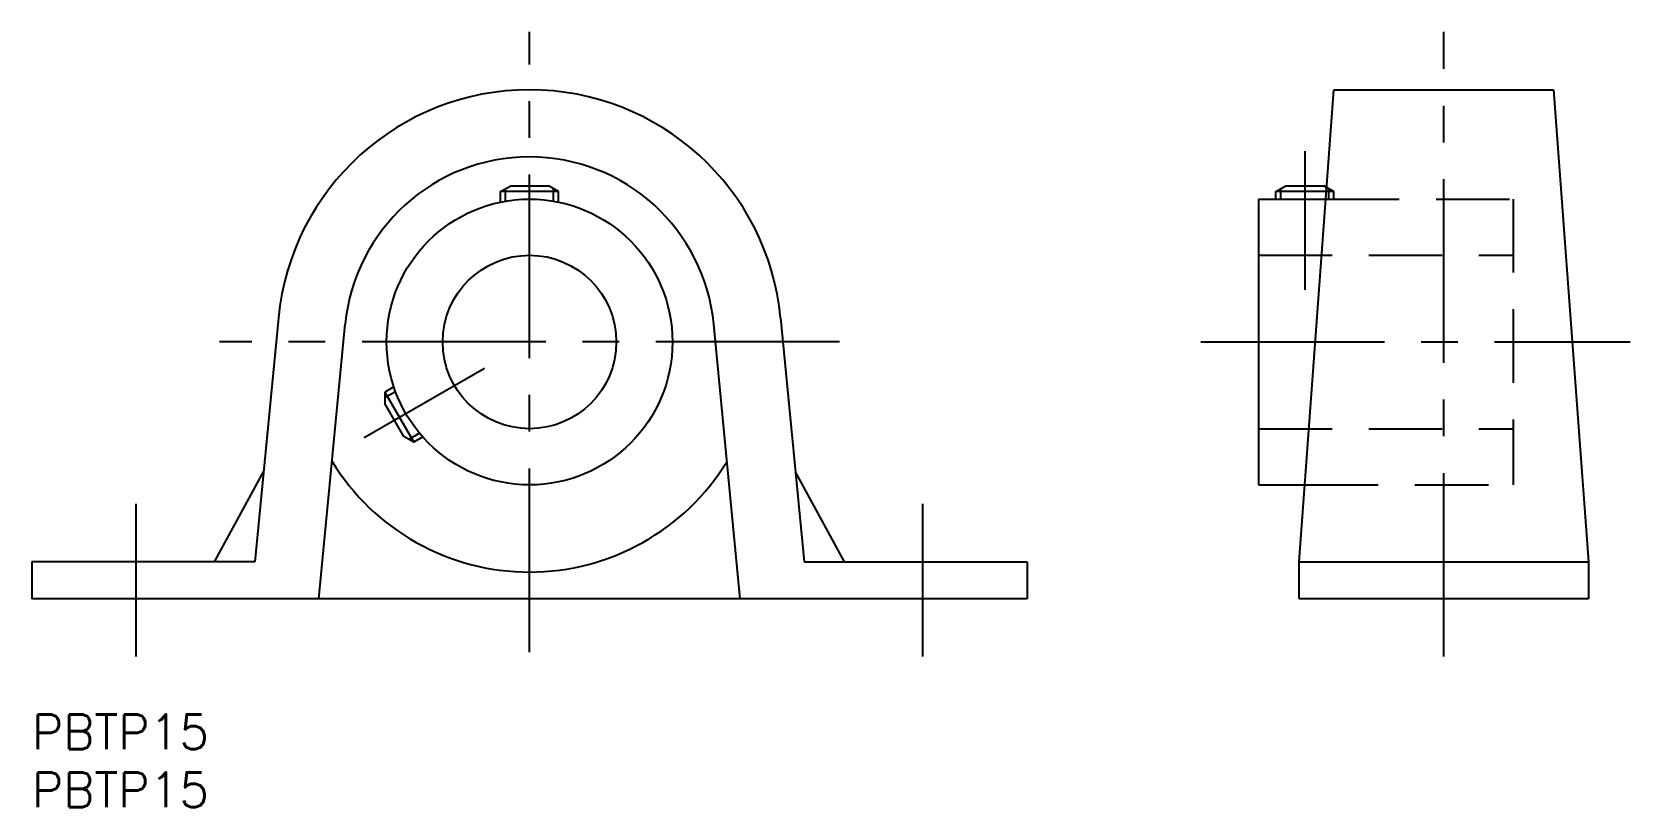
# Model space of a CAD drawing. Extents: x 0 to 138, y -8 to 59.
import ezdxf

# ---------------------------------------------------------------- set-up
doc = ezdxf.new("R2010")
doc.units = 0
doc.header["$LTSCALE"] = 0.5
doc.linetypes.add('CENTER', pattern=[50.8, 31.75, -6.35, 6.35, -6.35])
doc.linetypes.add('DASHED', pattern=[19.05, 12.7, -6.35])
for name, color, linetype in [('MSM_CENTER', 1, 'CENTER'), ('MSM_CONTINUOUS', 7, 'CONTINUOUS'), ('MSM_DASHED', 4, 'DASHED'), ('MSM_NARROW', 5, 'CONTINUOUS'), ('MSM_PART_NUMBER', 7, 'CONTINUOUS')]:
    doc.layers.add(name, color=color, linetype=linetype)
doc.styles.get("Standard").update_dxf_attribs({"font": 'txt.shx', "height": 3, "bigfont": 'bigfont.shx'})

# ---------------------------------------------------------------- blocks, each defined once
blk = doc.blocks.new('*U2')
at = {"layer": 'MSM_PART_NUMBER'}
blk.add_text('PBTP15', height=3, dxfattribs=at).set_placement((0, -3))
blk = doc.blocks.new('*U3')
at = {"layer": 'MSM_PART_NUMBER'}
blk.add_text('PBTP15', height=3, dxfattribs=at).set_placement((0, -8))

msp = doc.modelspace()

# ---------------------------------------------------------------- linework, layer by layer
at = {"layer": 'MSM_CENTER'}
for p, q in [((43, 5.4), (43, 59)), ((122, 5), (122, 59)), ((110, 48.7), (110, 36.7)), ((69.8, 32.2), (16.2, 32.2)), ((101, 32.2), (138.1, 32.2)), ((28.71, 23.95), (39.1, 29.95)), ((9, 5), (9, 18.2)), ((77, 5), (77, 18.2))]:
    msp.add_line(p, q, dxfattribs=at)
at = {"layer": 'MSM_CONTINUOUS'}
for p, q in [((109.5, 13.2), (112.5, 54)), ((112.5, 54), (131.5, 54)), ((131.5, 54), (134.5, 13.2)), ((40.5, 45.2), (41.37, 45.7)), ((41.37, 45.7), (44.63, 45.7)), ((45.5, 45.2), (44.63, 45.7)), ((107.5, 45.2), (108.37, 45.7)), ((108.37, 45.7), (111.63, 45.7)), ((111.88, 45.56), (111.63, 45.7)), ((45.5, 45.2), (40.5, 45.2)), ((40.5, 44.29), (40.5, 45.2)), ((45.5, 44.29), (45.5, 45.2)), ((106, 44.55), (111.81, 44.55)), ((106, 44.55), (106, 19.85)), ((107.5, 44.55), (107.5, 45.2)), ((111.85, 45.2), (107.5, 45.2)), ((21.3, 34.29), (19.27, 13.19)), ((24.79, 9.99), (27.07, 33.73)), ((61.21, 9.99), (58.93, 33.73)), ((64.7, 34.29), (66.73, 13.19)), ((31.28, 28.32), (30.49, 27.87)), ((30.49, 27.87), (30.49, 26.87)), ((30.49, 27.87), (32.99, 23.53)), ((32.13, 24.03), (30.49, 26.87)), ((32.99, 23.53), (32.13, 24.03)), ((33.78, 23.99), (32.99, 23.53)), ((15.77, 13.19), (20.02, 20.99)), ((70.23, 13.19), (65.98, 20.99)), ((106, 19.85), (109.99, 19.85)), ((0, 13.2), (0, 10)), ((19.27, 13.19), (0, 13.2)), ((66.73, 13.19), (86, 13.2)), ((86, 13.2), (86, 10)), ((109.5, 13.2), (134.5, 13.2)), ((109.5, 10), (109.5, 13.2)), ((134.5, 13.2), (134.5, 10)), ((86, 10), (0, 10)), ((134.5, 10), (109.5, 10))]:
    msp.add_line(p, q, dxfattribs=at)
for radius in [12.35, 7.5]:
    msp.add_circle((43, 32.2), radius, dxfattribs=at)
for centre, radius, start, end in [((43, 32.2), 21.8, 5.5, 174.5), ((43, 32.2), 16, 5.5, 174.5), ((43, 32.31), 20, 211.4222, 328.5778)]:
    msp.add_arc(centre, radius, start, end, dxfattribs=at)
at = {"layer": 'MSM_DASHED'}
for p, q in [((111.81, 44.55), (128, 44.55)), ((112.5, 45.2), (111.85, 45.2)), ((112.5, 45.2), (111.88, 45.56)), ((112.07, 44.55), (112.07, 45.45)), ((112.5, 44.55), (112.5, 45.2)), ((128, 44.55), (128, 19.85)), ((106, 39.7), (128, 39.7)), ((106, 24.7), (128, 24.7)), ((109.99, 19.85), (128, 19.85))]:
    msp.add_line(p, q, dxfattribs=at)
at = {"layer": 'MSM_NARROW'}
for p, q in [((40.93, 44.38), (40.93, 45.45)), ((45.07, 44.38), (45.07, 45.45)), ((107.93, 44.55), (107.93, 45.45)), ((31.42, 27.9), (30.49, 27.37)), ((33.49, 24.32), (32.56, 23.78))]:
    msp.add_line(p, q, dxfattribs=at)

# ---------------------------------------------------------------- block references
at = {"layer": 'MSM_CONTINUOUS'}
for name in ['*U2', '*U3']:
    msp.add_blockref(name, (0, 0), dxfattribs=at)

doc.saveas('drawing.dxf')
